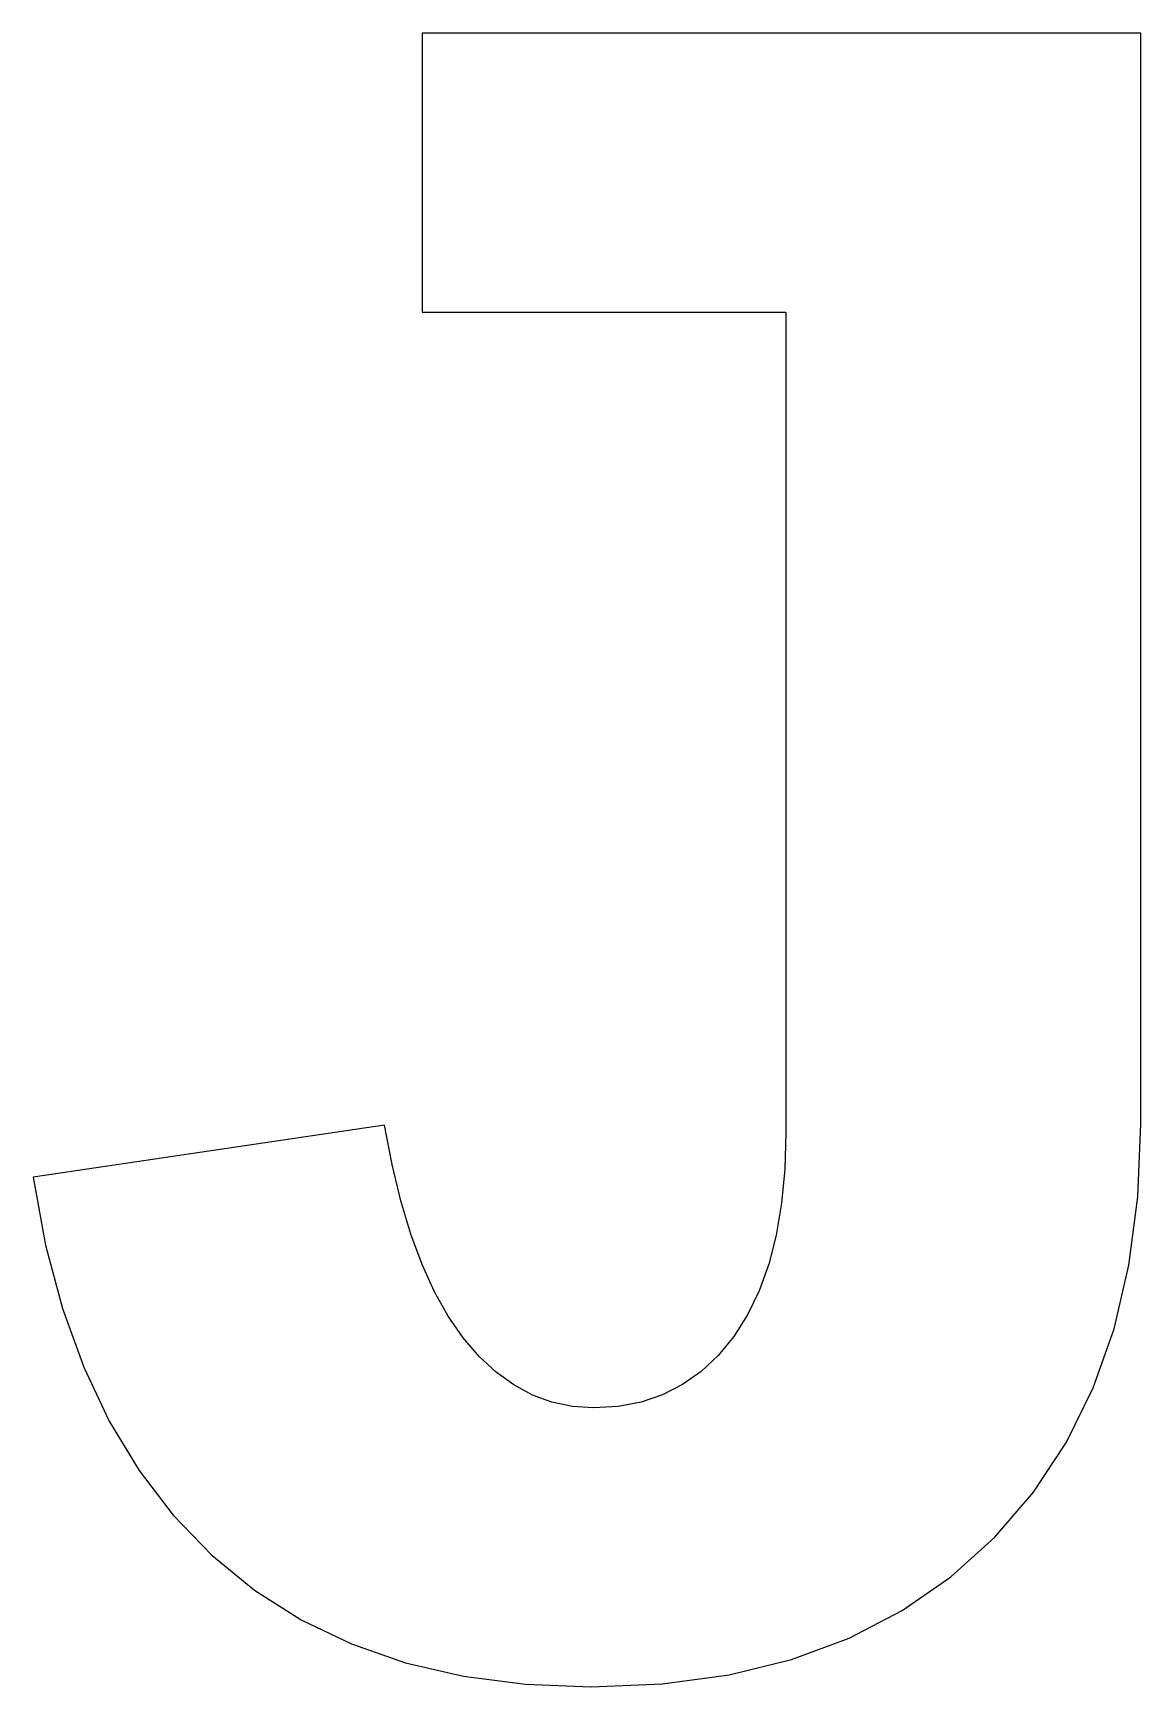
# Model space of a CAD drawing. Header units: metres. Extents: x -6.4 to 5.4, y -22.2 to -4.6.
import ezdxf

# ---------------------------------------------------------------- set-up
doc = ezdxf.new("R2010")
doc.units = ezdxf.units.M

msp = doc.modelspace()

# ---------------------------------------------------------------- linework, layer by layer
for p, q in [((5.39679, -4.60025), (-2.26932, -4.60025)), ((-2.26932, -4.60025), (-2.26932, -7.57658)), ((5.39679, -16.2349), (5.39679, -4.60025)), ((-2.26932, -7.57658), (1.60876, -7.57658)), ((1.60876, -7.57658), (1.60876, -16.3249)), ((-2.66888, -16.2476), (-6.41815, -16.8017)), ((-2.58864, -16.6662), (-2.66888, -16.2476)), ((1.60876, -16.3249), (1.59746, -16.7165)), ((5.36497, -17.0127), (5.39679, -16.2349)), ((-2.49527, -17.0533), (-2.58864, -16.6662)), ((1.59746, -16.7165), (1.56354, -17.0812)), ((-6.41815, -16.8017), (-6.28459, -17.5277)), ((-2.38876, -17.4088), (-2.49527, -17.0533)), ((1.56354, -17.0812), (1.507, -17.4191)), ((5.26952, -17.741), (5.36497, -17.0127)), ((-2.26912, -17.7328), (-2.38876, -17.4088)), ((1.507, -17.4191), (1.42786, -17.7302)), ((-6.28459, -17.5277), (-6.10475, -18.2037)), ((-2.13634, -18.0252), (-2.26912, -17.7328)), ((1.42786, -17.7302), (1.3261, -18.0145)), ((5.11043, -18.42), (5.26952, -17.741)), ((-1.99042, -18.2861), (-2.13634, -18.0252)), ((1.3261, -18.0145), (1.20172, -18.2719)), ((-6.10475, -18.2037), (-5.87863, -18.8298)), ((-1.83136, -18.5155), (-1.99042, -18.2861)), ((1.20172, -18.2719), (1.05472, -18.5025)), ((-1.66095, -18.7137), (-1.83136, -18.5155)), ((1.05472, -18.5025), (0.888535, -18.7042)), ((4.8877, -19.0495), (5.11043, -18.42)), ((-5.87863, -18.8298), (-5.60622, -19.4059)), ((-1.48108, -18.8815), (-1.66095, -18.7137)), ((0.888535, -18.7042), (0.706589, -18.8749)), ((-1.29175, -19.0187), (-1.48108, -18.8815)), ((-1.09296, -19.1255), (-1.29175, -19.0187)), ((0.50885, -19.0145), (0.295349, -19.1231)), ((0.706589, -18.8749), (0.50885, -19.0145)), ((4.60132, -19.6295), (4.8877, -19.0495)), ((-0.884689, -19.2017), (-1.09296, -19.1255)), ((-0.666977, -19.2475), (-0.884689, -19.2017)), ((0.066071, -19.2007), (-0.17897, -19.2472)), ((0.295349, -19.1231), (0.066071, -19.2007)), ((-0.439804, -19.2627), (-0.666977, -19.2475)), ((-0.17897, -19.2472), (-0.439804, -19.2627)), ((-5.60622, -19.4059), (-5.28754, -19.9321)), ((4.2513, -20.1602), (4.60132, -19.6295)), ((-5.28754, -19.9321), (-4.92256, -20.4083)), ((3.83766, -20.6414), (4.2513, -20.1602)), ((-4.92256, -20.4083), (-4.51131, -20.8346)), ((3.36804, -21.0652), (3.83766, -20.6414)), ((-4.51131, -20.8346), (-4.05641, -21.2072)), ((2.85005, -21.4238), (3.36804, -21.0652)), ((-4.05641, -21.2072), (-3.56049, -21.5224)), ((2.28368, -21.7172), (2.85005, -21.4238)), ((-3.56049, -21.5224), (-3.02354, -21.7803)), ((-3.02354, -21.7803), (-2.4456, -21.981)), ((1.66893, -21.9455), (2.28368, -21.7172)), ((-2.4456, -21.981), (-1.82663, -22.1243)), ((1.00578, -22.1085), (1.66893, -21.9455)), ((-1.82663, -22.1243), (-1.16664, -22.2102)), ((-1.16664, -22.2102), (-0.465637, -22.2389)), ((-0.465637, -22.2389), (0.29425, -22.2063)), ((0.29425, -22.2063), (1.00578, -22.1085))]:
    msp.add_line(p, q)

doc.saveas('drawing.dxf')
